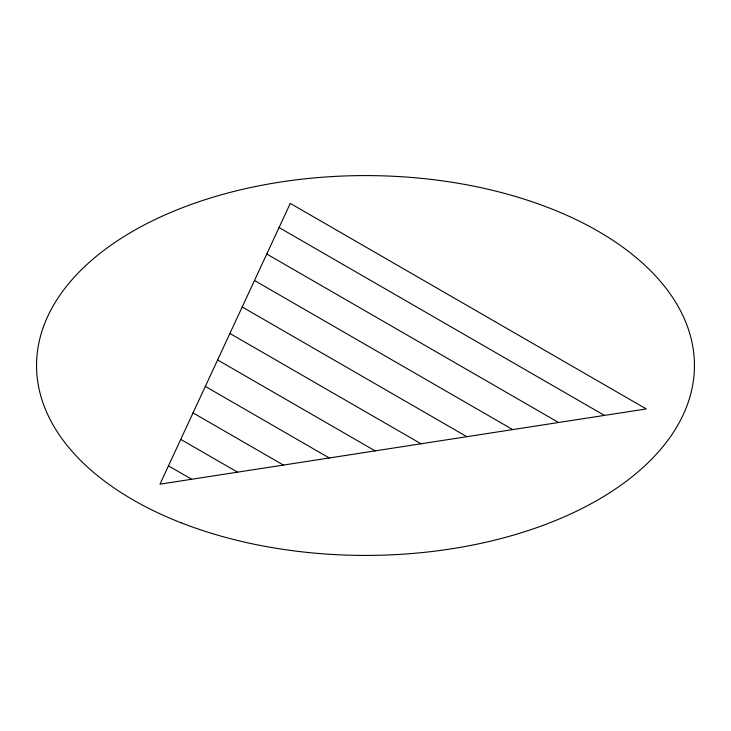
<?xml version="1.0" encoding="UTF-8"?>
<svg xmlns="http://www.w3.org/2000/svg" width="731" height="731" viewBox="0 0 731 731"><rect width="100%" height="100%" fill="white"/><g stroke="black" fill="none" stroke-linecap="round" stroke-linejoin="round"><path stroke-width="1.1" d="M279.059 227.551L604.436 415.4M266.769 254.032L558.575 422.5M254.489 280.503L512.714 429.59M242.199 306.983L466.853 436.69M229.909 333.464L420.992 443.781M217.619 359.944L375.131 450.881M205.329 386.416L329.27 457.971M193.039 412.896L283.409 465.071M180.749 439.377L237.548 472.162M168.468 465.857L191.686 479.262M290.271 203.401L159.961 484.169L646.268 408.931L290.271 203.401M181.124 522.784A328.95 189.914 0 0 0 693.609 379.051A328.95 189.914 0 0 0 221.767 194.674A328.95 189.914 0 0 0 181.124 522.784"/></g></svg>
